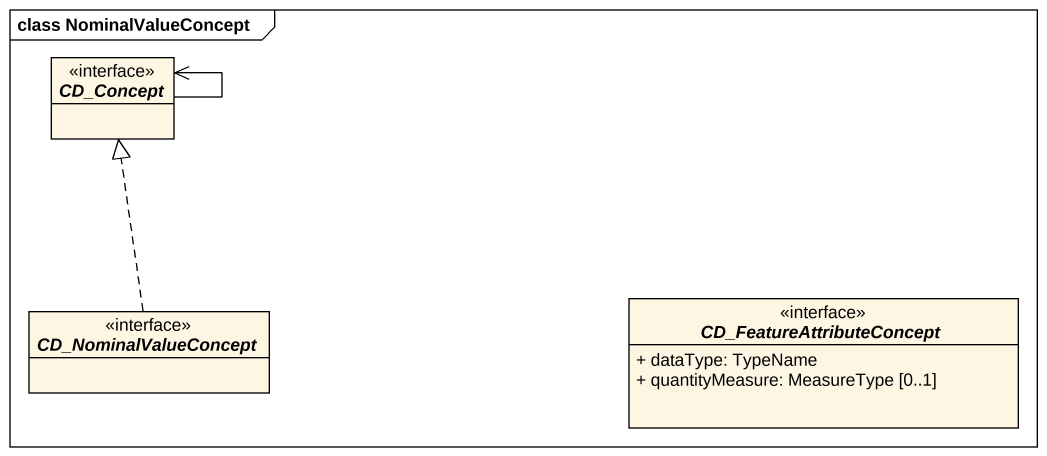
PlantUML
@startuml
mainframe class NominalValueConcept
hide circle
hide empty members
skinparam classAttributeIconSize 0
interface CD_Concept
interface CD_NominalValueConcept
interface CD_FeatureAttributeConcept {
  + dataType: TypeName
  + quantityMeasure: MeasureType [0..1]
}
CD_Concept --> CD_Concept
CD_NominalValueConcept .up.|> CD_Concept
@enduml
